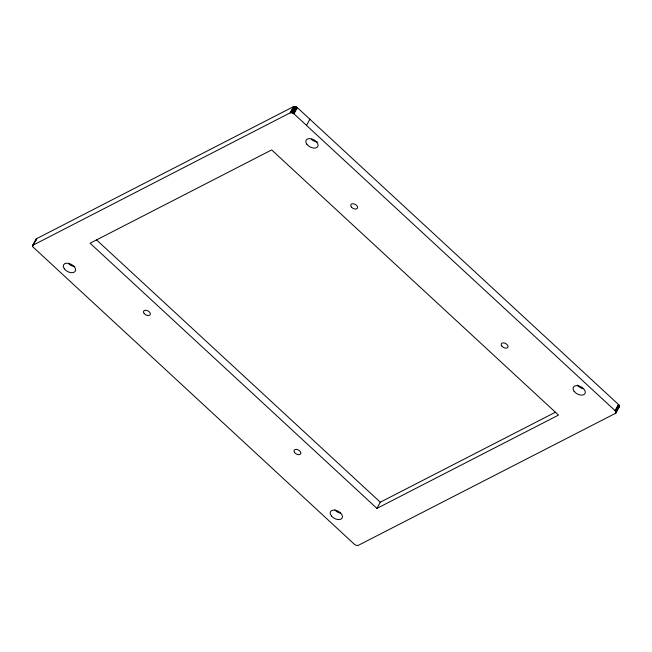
<?xml version="1.0" encoding="UTF-8"?>
<svg xmlns="http://www.w3.org/2000/svg" width="652" height="652" viewBox="0 0 652 652"><rect width="100%" height="100%" fill="white"/><g stroke="black" fill="none" stroke-linecap="round" stroke-linejoin="round"><path stroke-width="0.98" d="M32.722 245.356L290.132 112.845L292.014 112.763L294.003 113.847L615.097 410.662L615.961 411.909L615.781 413.197L358.25 545.365L356.391 545.414L354.452 544.338L32.877 246.872L32.722 245.356L36.618 238.656L293.49 106.659L295.372 106.569L297.361 107.653L618.455 404.476L619.4 406.139L618.666 407.353M36.088 239.17L36.047 240.27M32.616 245.69L36.3 238.885M32.6 246.065L36.618 238.656M290.132 112.845L293.49 106.659M290.539 112.698L293.897 106.512M290.996 112.641L294.354 106.455M291.493 112.666L294.851 106.472M292.014 112.763L295.372 106.569M292.536 112.935L295.894 106.741M293.058 113.171L296.415 106.985M293.547 113.481L296.913 107.287M294.003 113.847L297.361 107.653M306.522 125.412L309.879 119.226M376.938 508.389L558.511 415.088L271.664 149.927L90.09 243.229L376.938 508.389L380.295 502.203L555.545 412.154M615.097 410.662L618.455 404.476M615.301 410.866L618.658 404.68M615.48 411.07L618.846 404.884M615.643 411.282L619.001 405.096M615.773 411.485L619.131 405.299M615.879 411.697L619.237 405.511M615.961 411.909L619.318 405.723M615.301 413.539L619.367 405.927M615.969 412.553L619.4 406.139M615.651 413.327L619.4 406.343M96.439 239.806L380.295 502.203M317.32 141.932A6.667 4.067 28.5 0 1 311.265 139.243M582.978 388.714A6.667 4.067 28.5 0 1 577.436 385.087M74.817 266.546A6.667 4.067 28.5 0 1 68.762 263.856M340.678 513.271A6.667 4.067 28.5 0 1 334.916 509.937M501.804 346.008A3.7 2.258 28.5 0 0 507.721 347.524A3.7 2.258 28.5 0 0 504.395 343.009A3.7 2.258 28.5 0 0 501.804 346.008M574.078 391.273A6.667 4.067 28.5 0 0 584.73 394.012A6.667 4.067 28.5 0 0 578.748 385.87A6.667 4.067 28.5 0 0 574.078 391.273M306.839 144.239A6.667 4.067 28.5 0 0 317.5 146.977A6.667 4.067 28.5 0 0 311.509 138.835A6.667 4.067 28.5 0 0 306.839 144.239M351.567 207.214A3.7 2.258 28.5 0 0 357.394 208.184A3.7 2.258 28.5 0 0 353.482 203.799A3.7 2.258 28.5 0 0 351.567 207.214M144.092 313.376A3.7 2.258 28.5 0 0 150.017 314.892A3.7 2.258 28.5 0 0 146.692 310.376A3.7 2.258 28.5 0 0 144.092 313.376M64.336 268.852A6.667 4.067 28.5 0 0 74.996 271.591A6.667 4.067 28.5 0 0 69.006 263.449A6.667 4.067 28.5 0 0 64.336 268.852M331.558 516.123A6.667 4.067 28.5 0 0 342.104 518.153A6.667 4.067 28.5 0 0 335.356 510.182A6.667 4.067 28.5 0 0 331.558 516.123M294.459 452.309A3.7 2.258 28.5 0 0 300.393 454.126A3.7 2.258 28.5 0 0 297.418 449.554A3.7 2.258 28.5 0 0 294.459 452.309"/></g></svg>
